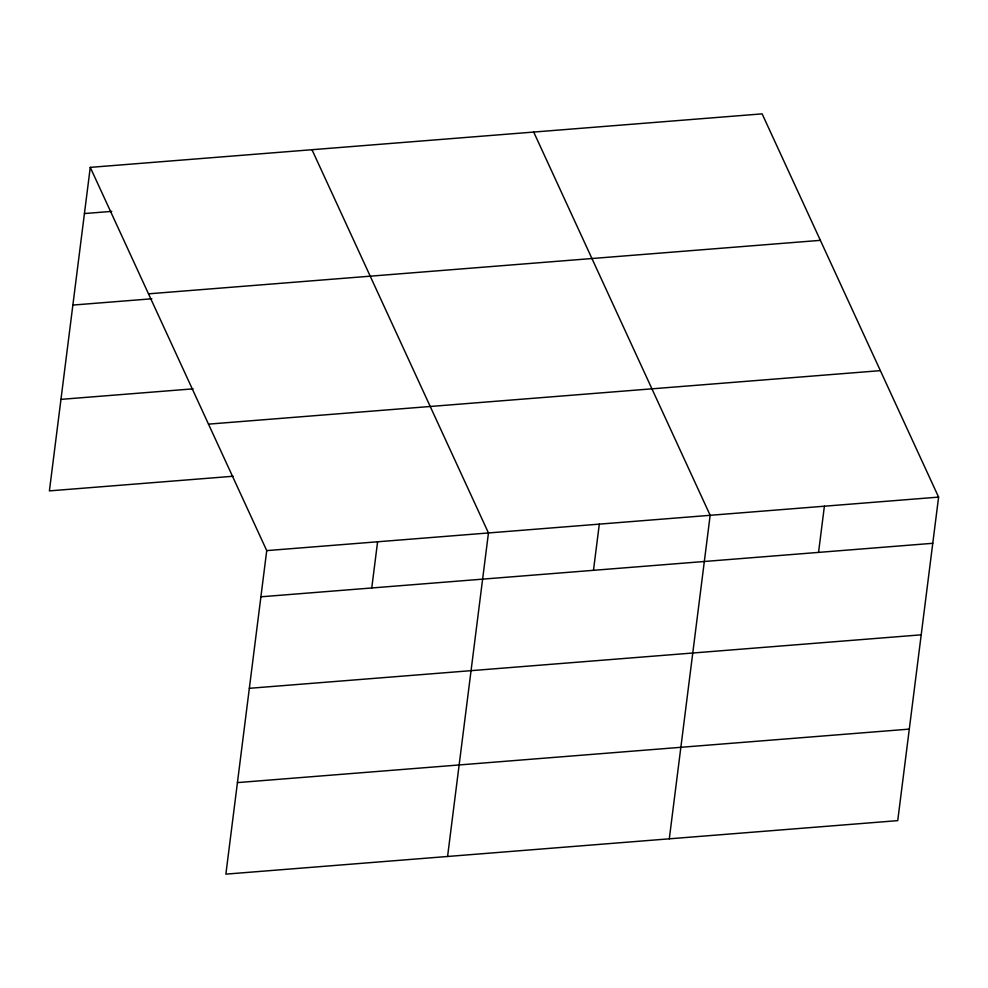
<?xml version="1.0" encoding="UTF-8"?>
<svg xmlns="http://www.w3.org/2000/svg" width="988" height="988" viewBox="0 0 988 988"><rect width="100%" height="100%" fill="white"/><g stroke="black" fill="none" stroke-linecap="round" stroke-linejoin="round"><path stroke-width="1.48" d="M90.266 167.367L266.735 550.612L225.869 874.133L897.734 820.633L938.6 497.112L762.131 113.867L90.266 167.367L49.4 490.888L233.156 476.253M371.76 587.971L377.589 541.782M447.576 856.473L488.455 532.952L311.986 149.707M593.479 570.323L599.308 524.122M669.296 838.824L710.162 515.304L533.705 132.059M818.546 552.391L824.387 506.202M84.437 213.556L111.768 211.383M148.509 293.831L820.373 240.343M72.877 305.07L151.843 298.784M60.96 399.362L193.08 388.852M208.505 424.136L880.37 370.648M266.735 550.612L938.6 497.112M260.906 596.801L932.771 543.301M249.334 688.315L921.199 634.827M237.429 782.607L909.293 729.119"/></g></svg>
